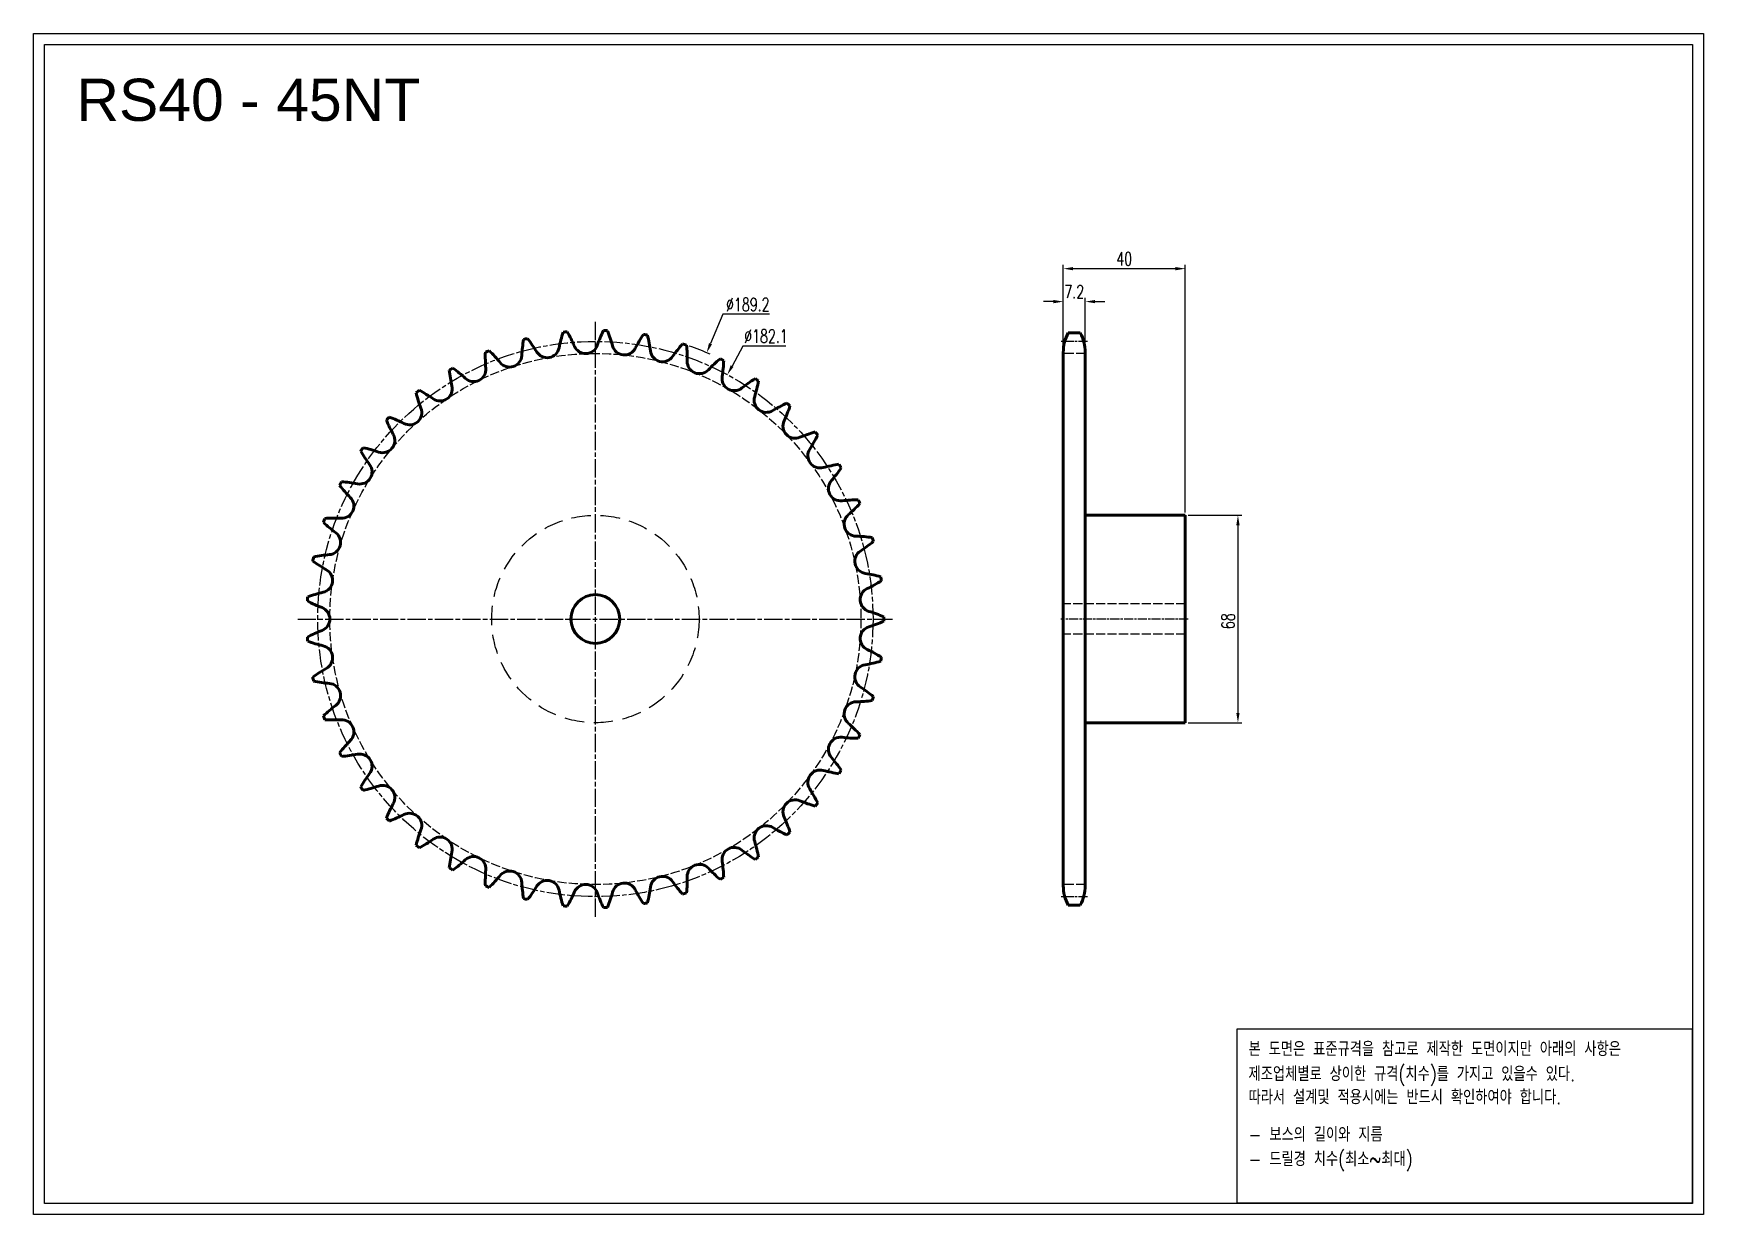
# Model space of a CAD drawing. Header units: millimetres. Extents: x -18653 to -18105, y 2163 to 2550.
import ezdxf

# ---------------------------------------------------------------- set-up
doc = ezdxf.new("R2010")
doc.units = ezdxf.units.MM
for name, pattern in [('AM_ISO02W050', [7.5, 6, -1.5]), ('AM_ISO02W050x2', [3.75, 3, -0.75]), ('AM_ISO08W050', [18, 12, -1.5, 3, -1.5]), ('AM_ISO08W050x2', [9, 6, -0.75, 1.5, -0.75]), ('HIDDEN', [9.525, 6.35, -3.175])]:
    doc.linetypes.add(name, pattern=pattern)
for name, color, linetype, lineweight in [('AM_0N', 7, 'Continuous', 50), ('AM_3N', 6, 'AM_ISO02W050', 25), ('AM_7', 4, 'AM_ISO08W050', 25), ('AM_7N', 4, 'AM_ISO08W050', 25)]:
    doc.layers.add(name, color=color, linetype=linetype, lineweight=lineweight)
doc.layers.add('HL', color=2, linetype='HIDDEN')
doc.layers.add('S-DIM', color=7, linetype='Continuous')
doc.styles.add('HAN', font='ROMANS.shx', dxfattribs={"width": 0.7, "bigfont": 'whgtxt.shx'})
doc.styles.add('HSG', font='SIMPLEX.shx', dxfattribs={"width": 0.7, "bigfont": 'HSG.shx'})
doc.styles.get("Standard").update_dxf_attribs({"font": 'arial.ttf'})
doc.dimstyles.new('APP8', dxfattribs={"dimscale": 1.8, "dimtxt": 2.4, "dimasz": 1.8, "dimexe": 0.7, "dimexo": 0.5, "dimgap": 0.6, "dimtad": 1, "dimtoh": 1, "dimdec": 1, "dimrnd": 0.01, "dimzin": 9, "dimdsep": 46, "dimtxsty": 'HSG', "dimcen": 0, "dimclrd": 1, "dimclre": 1, "dimclrt": 256, "dimazin": 2, "dimtp": 1, "dimtm": 1, "dimtfac": 0.5, "dimtdec": 1, "dimtofl": 0, "dimtmove": 0, "dimatfit": 3, "dimfxl": 0, "dimtvp": 1, "dimtolj": 2, "dimlwd": -1, "dimlwe": -1, "dimarcsym": 0})

# ---------------------------------------------------------------- blocks, each defined once
blk = doc.blocks.new('*D1')
at = {"layer": 'Defpoints', "color": 0, "transparency": 16777216}
for p in [(-18431.78, 2445.29), (-18504.79, 2270.7)]:
    blk.add_point(p, dxfattribs=at)
at = {"layer": 'S-DIM', "color": 1, "transparency": 16777216}
for p, q in [((-18426.51, 2457.89), (-18430.53, 2448.28)), ((-18411.18, 2457.89), (-18426.51, 2457.89))]:
    blk.add_line(p, q, dxfattribs=at)
blk.add_arc((-18468.28, 2358), 94.62, 66.5447, 71.0441, dxfattribs=at)
blk.add_solid([(-18431.03, 2448.49), (-18430.03, 2448.07), (-18431.78, 2445.29)], dxfattribs=at)
at = {"layer": 'S-DIM', "transparency": 16777216, "insert": (-18418.31, 2461.13), "char_height": 4.32, "attachment_point": 5, "style": 'HSG'}
blk.add_mtext('\\A2;∅189.2', dxfattribs=at)
blk = doc.blocks.new('*D2')
at = {"layer": 'Defpoints', "color": 0, "transparency": 16777216}
for p in [(-18425, 2438.08), (-18511.56, 2277.91)]:
    blk.add_point(p, dxfattribs=at)
at = {"layer": 'S-DIM', "color": 1, "transparency": 16777216}
for p, q in [((-18419.91, 2447.5), (-18423.46, 2440.93)), ((-18405.87, 2447.5), (-18419.91, 2447.5))]:
    blk.add_line(p, q, dxfattribs=at)
blk.add_solid([(-18423.94, 2441.19), (-18422.99, 2440.67), (-18425, 2438.08)], dxfattribs=at)
at = {"layer": 'S-DIM', "transparency": 16777216, "insert": (-18412.35, 2450.74), "char_height": 4.32, "attachment_point": 5, "style": 'HSG'}
blk.add_mtext('\\A2;∅182.1', dxfattribs=at)
blk = doc.blocks.new('*D3')
at = {"layer": 'Defpoints', "color": 0, "transparency": 16777216}
for p in [(-18307.66, 2462.06), (-18314.86, 2445.43), (-18307.66, 2445.05)]:
    blk.add_point(p, dxfattribs=at)
at = {"layer": 'S-DIM', "color": 1, "transparency": 16777216}
for p, q in [((-18318.1, 2462.06), (-18321.34, 2462.06)), ((-18314.86, 2446.33), (-18314.86, 2463.32)), ((-18307.66, 2445.95), (-18307.66, 2463.32)), ((-18304.42, 2462.06), (-18301.18, 2462.06))]:
    blk.add_line(p, q, dxfattribs=at)
for points in [[(-18318.1, 2462.6), (-18318.1, 2461.52), (-18314.86, 2462.06)], [(-18304.42, 2462.6), (-18304.42, 2461.52), (-18307.66, 2462.06)]]:
    blk.add_solid(points, dxfattribs=at)
at = {"layer": 'S-DIM', "transparency": 16777216, "insert": (-18311.26, 2465.3), "char_height": 4.32, "attachment_point": 5, "style": 'HSG'}
blk.add_mtext('\\A2;7.2', dxfattribs=at)
blk = doc.blocks.new('*D4')
at = {"layer": 'Defpoints', "color": 0, "transparency": 16777216}
for p in [(-18274.86, 2472.86), (-18314.86, 2445.43), (-18274.86, 2392)]:
    blk.add_point(p, dxfattribs=at)
at = {"layer": 'S-DIM', "color": 1, "transparency": 16777216}
for p, q in [((-18314.86, 2446.33), (-18314.86, 2474.12)), ((-18311.62, 2472.86), (-18278.1, 2472.86)), ((-18274.86, 2392.9), (-18274.86, 2474.12))]:
    blk.add_line(p, q, dxfattribs=at)
for points in [[(-18311.62, 2473.4), (-18311.62, 2472.32), (-18314.86, 2472.86)], [(-18278.1, 2473.4), (-18278.1, 2472.32), (-18274.86, 2472.86)]]:
    blk.add_solid(points, dxfattribs=at)
at = {"layer": 'S-DIM', "transparency": 16777216, "insert": (-18294.86, 2476.1), "char_height": 4.32, "attachment_point": 5, "style": 'HSG'}
blk.add_mtext('\\A2;40', dxfattribs=at)
blk = doc.blocks.new('*D5')
at = {"layer": 'Defpoints', "color": 0, "transparency": 16777216}
for p in [(-18274.86, 2392), (-18274.86, 2324), (-18257.59, 2324)]:
    blk.add_point(p, dxfattribs=at)
at = {"layer": 'S-DIM', "color": 1, "transparency": 16777216}
for p, q in [((-18273.96, 2392), (-18256.33, 2392)), ((-18257.59, 2388.76), (-18257.59, 2327.24)), ((-18273.96, 2324), (-18256.33, 2324))]:
    blk.add_line(p, q, dxfattribs=at)
for points in [[(-18258.13, 2388.76), (-18257.05, 2388.76), (-18257.59, 2392)], [(-18258.13, 2327.24), (-18257.05, 2327.24), (-18257.59, 2324)]]:
    blk.add_solid(points, dxfattribs=at)
at = {"layer": 'S-DIM', "transparency": 16777216, "insert": (-18260.83, 2357.29), "char_height": 4.32, "attachment_point": 5, "rotation": 90, "style": 'HSG'}
blk.add_mtext('\\A2;68', dxfattribs=at)
blk = doc.blocks.new('notice1')
at = {"color": 4}
blk.add_lwpolyline([(-22142.12, 1735.9), (-22053.8, 1735.9), (-22053.8, 1702.07), (-22142.12, 1702.07)], close=True, dxfattribs=at)
at = {"color": 4, "style": 'HAN', "width": 0.8}
for s, p in [('본 도면은 표준규격을 참고로 제작한 도면이지만 아래의 사항은', (-22139.9, 1730.62)), ('제조업체별로 상이한 규격(치수)를 가지고 있을수 있다.', (-22139.9, 1725.78)), ('따라서 설계및 적용시에는 반드시 확인하여야 합니다.', (-22139.9, 1721.28)), ('- 보스의 길이와 지름', (-22139.9, 1714.03)), ('- 드릴경 치수(최소~최대)', (-22139.9, 1709.27))]:
    blk.add_text(s, height=2.7949, dxfattribs=at).set_placement(p)

msp = doc.modelspace()

# ---------------------------------------------------------------- linework, layer by layer
for points in [[(-18652.56, 2549.99), (-18104.9, 2549.99), (-18104.9, 2162.75), (-18652.56, 2162.75)], [(-18648.87, 2546.3), (-18108.59, 2546.3), (-18108.59, 2166.44), (-18648.87, 2166.44)]]:
    msp.add_lwpolyline(points, close=True)
at = {"layer": 'AM_0N'}
for p, q in [((-18313.25, 2451.83), (-18309.28, 2451.83)), ((-18314.86, 2445.43), (-18314.86, 2270.56)), ((-18307.66, 2445.43), (-18307.66, 2270.56)), ((-18307.66, 2392), (-18274.86, 2392)), ((-18274.86, 2392), (-18274.86, 2324)), ((-18307.66, 2324), (-18274.86, 2324)), ((-18313.25, 2264.16), (-18309.28, 2264.16))]:
    msp.add_line(p, q, dxfattribs=at)
msp.add_circle((-18468.28, 2358), 8, dxfattribs=at)
for centre, radius, start, end in [((-18447.64, 2442.05), 44.84, 170.2602, 177), ((-18468.28, 2358), 94.62, 103.5891, 104.4109), ((-18525.97, 2422.52), 44.84, 31, 37.7398), ((-18436.14, 2438.36), 44.84, 162.2602, 169), ((-18468.28, 2358), 94.62, 95.5891, 96.4109), ((-18516.43, 2429.92), 44.84, 23, 29.7398), ((-18425.27, 2433.11), 44.84, 154.2602, 161), ((-18468.28, 2358), 94.62, 87.5891, 88.4109), ((-18505.95, 2435.92), 44.84, 15, 21.7398), ((-18415.24, 2426.39), 44.84, 146.2602, 153), ((-18468.28, 2358), 94.62, 79.5891, 80.4109), ((-18494.74, 2440.41), 44.84, 7, 13.7398), ((-18406.23, 2418.34), 44.84, 138.2602, 145), ((-18468.28, 2358), 94.62, 71.5891, 72.4109), ((-18301.36, 2445.43), 13.5, 151.7009, 180), ((-18321.16, 2445.43), 13.5, 0, 28.2991), ((-18459.54, 2444.11), 44.84, 178.2602, 185), ((-18468.28, 2358), 94.62, 111.5891, 112.4109), ((-18534.39, 2413.87), 44.84, 39, 45.7398), ((-18496.43, 2444.61), 4.01, 219, 357), ((-18484.1, 2447.68), 4.01, 211, 349), ((-18471.46, 2449.01), 4.01, 203, 341), ((-18458.76, 2448.57), 4.01, 195, 333), ((-18446.25, 2446.36), 4.01, 187, 325), ((-18483.01, 2443.29), 44.84, 359, 5.7398), ((-18398.44, 2409.12), 44.84, 130.2602, 137), ((-18468.28, 2358), 94.62, 63.5891, 64.4109), ((-18471, 2444.51), 44.84, 351, 357.7398), ((-18468.28, 2358), 94.62, 119.5891, 120.4109), ((-18471.61, 2444.49), 44.84, 186.2602, 193), ((-18541.52, 2404.12), 44.84, 47, 53.7398), ((-18508.21, 2439.85), 4.01, 227, 5), ((-18434.17, 2442.44), 4.01, 179, 317), ((-18422.75, 2436.87), 4.01, 171, 309), ((-18468.28, 2358), 94.62, 127.5891, 128.4109), ((-18483.61, 2443.18), 44.84, 194.2602, 201), ((-18547.23, 2393.48), 44.84, 55, 61.7398), ((-18519.21, 2433.5), 4.01, 235, 13), ((-18392, 2398.9), 44.84, 122.2602, 129), ((-18458.93, 2444.04), 44.84, 343, 349.7398), ((-18468.28, 2358), 94.62, 55.5891, 56.4109), ((-18529.22, 2425.68), 4.01, 243, 21), ((-18412.21, 2429.76), 4.01, 163, 301), ((-18387.05, 2387.89), 44.84, 114.2602, 121), ((-18447.05, 2441.91), 44.84, 335, 341.7398), ((-18468.28, 2358), 94.62, 47.5891, 48.4109), ((-18468.28, 2358), 94.62, 135.5891, 136.4109), ((-18495.32, 2440.22), 44.84, 202.2602, 209), ((-18551.4, 2382.15), 44.84, 63, 69.7398), ((-18402.77, 2421.26), 4.01, 155, 293), ((-18538.05, 2416.54), 4.01, 251, 29), ((-18383.68, 2376.29), 44.84, 106.2602, 113), ((-18435.58, 2438.13), 44.84, 327, 333.7398), ((-18468.28, 2358), 94.62, 39.5891, 40.4109), ((-18468.28, 2358), 94.62, 143.5891, 144.4109), ((-18506.5, 2435.66), 44.84, 210.2602, 217), ((-18553.95, 2370.34), 44.84, 71, 77.7398), ((-18394.61, 2411.53), 4.01, 147, 285), ((-18545.52, 2406.26), 4.01, 259, 37), ((-18381.96, 2364.34), 44.84, 98.2602, 105), ((-18424.74, 2432.8), 44.84, 319, 325.7398), ((-18468.28, 2358), 94.62, 31.5891, 32.4109), ((-18468.28, 2358), 94.62, 151.5891, 152.4109), ((-18516.94, 2429.58), 44.84, 218.2602, 225), ((-18554.84, 2358.3), 44.84, 79, 85.7398), ((-18387.87, 2400.75), 4.01, 139, 277), ((-18551.48, 2395.04), 4.01, 267, 45), ((-18381.92, 2352.26), 44.84, 90.2602, 97), ((-18414.76, 2426.01), 44.84, 311, 317.7398), ((-18468.28, 2358), 94.62, 23.5891, 24.4109), ((-18468.28, 2358), 94.62, 159.5891, 160.4109), ((-18526.43, 2422.11), 44.84, 226.2602, 233), ((-18554.04, 2346.25), 44.84, 87, 93.7398), ((-18382.71, 2389.14), 4.01, 131, 269), ((-18555.83, 2383.1), 4.01, 275, 53), ((-18383.56, 2340.3), 44.84, 82.2602, 89), ((-18405.81, 2417.9), 44.84, 303, 309.7398), ((-18468.28, 2358), 94.62, 15.5891, 16.4109), ((-18468.28, 2358), 94.62, 167.5891, 168.4109), ((-18534.78, 2413.4), 44.84, 234.2602, 241), ((-18551.57, 2334.43), 44.84, 95, 101.7398), ((-18379.2, 2376.93), 4.01, 123, 261), ((-18558.47, 2370.67), 4.01, 283, 61), ((-18386.85, 2328.68), 44.84, 74.2602, 81), ((-18468.28, 2358), 94.62, 7.5891, 8.4109), ((-18547.48, 2323.07), 44.84, 103, 109.7398), ((-18377.43, 2364.35), 4.01, 115, 253), ((-18398.08, 2408.63), 44.84, 295, 301.7398), ((-18468.28, 2358), 94.62, 175.5891, 176.4109), ((-18541.85, 2403.6), 44.84, 242.2602, 249), ((-18559.35, 2358), 4.01, 291, 69), ((-18391.72, 2317.63), 44.84, 66.2602, 73), ((-18377.43, 2351.64), 4.01, 107, 245), ((-18391.72, 2398.36), 44.84, 287, 293.7398), ((-18468.28, 2358), 94.62, 359.5891, 0.4109), ((-18541.85, 2312.39), 44.84, 111, 117.7398), ((-18468.28, 2358), 94.62, 183.5891, 184.4109), ((-18547.48, 2392.92), 44.84, 250.2602, 257), ((-18558.47, 2345.32), 4.01, 299, 77), ((-18386.85, 2387.31), 44.84, 279, 285.7398), ((-18398.08, 2307.37), 44.84, 58.2602, 65), ((-18468.28, 2358), 94.62, 351.5891, 352.4109), ((-18534.78, 2302.59), 44.84, 119, 125.7398), ((-18468.28, 2358), 94.62, 191.5891, 192.4109), ((-18379.2, 2339.06), 4.01, 99, 237), ((-18551.57, 2381.56), 44.84, 258.2602, 265), ((-18555.83, 2332.89), 4.01, 307, 85), ((-18405.81, 2298.09), 44.84, 50.2602, 57), ((-18526.43, 2293.88), 44.84, 127, 133.7398), ((-18382.71, 2326.85), 4.01, 91, 229), ((-18383.56, 2375.69), 44.84, 271, 277.7398), ((-18468.28, 2358), 94.62, 343.5891, 344.4109), ((-18468.28, 2358), 94.62, 199.5891, 200.4109), ((-18554.04, 2369.74), 44.84, 266.2602, 273), ((-18551.48, 2320.96), 4.01, 315, 93), ((-18414.76, 2289.98), 44.84, 42.2602, 49), ((-18516.94, 2286.41), 44.84, 135, 141.7398), ((-18387.87, 2315.24), 4.01, 83, 221), ((-18381.92, 2363.73), 44.84, 263, 269.7398), ((-18468.28, 2358), 94.62, 335.5891, 336.4109), ((-18468.28, 2358), 94.62, 207.5891, 208.4109), ((-18554.84, 2357.69), 44.84, 274.2602, 281), ((-18545.52, 2309.74), 4.01, 323, 101), ((-18424.74, 2283.19), 44.84, 34.2602, 41), ((-18506.5, 2280.34), 44.84, 143, 149.7398), ((-18394.61, 2304.47), 4.01, 75, 213), ((-18381.96, 2351.66), 44.84, 255, 261.7398), ((-18468.28, 2358), 94.62, 327.5891, 328.4109), ((-18468.28, 2358), 94.62, 215.5891, 216.4109), ((-18553.95, 2345.65), 44.84, 282.2602, 289), ((-18538.05, 2299.46), 4.01, 331, 109), ((-18435.58, 2277.86), 44.84, 26.2602, 33), ((-18495.32, 2275.77), 44.84, 151, 157.7398), ((-18402.77, 2294.73), 4.01, 67, 205), ((-18383.68, 2339.7), 44.84, 247, 253.7398), ((-18468.28, 2358), 94.62, 319.5891, 320.4109), ((-18468.28, 2358), 94.62, 223.5891, 224.4109), ((-18551.4, 2333.85), 44.84, 290.2602, 297), ((-18529.22, 2290.32), 4.01, 339, 117), ((-18412.21, 2286.23), 4.01, 59, 197), ((-18387.05, 2328.11), 44.84, 239, 245.7398), ((-18447.05, 2274.09), 44.84, 18.2602, 25), ((-18483.61, 2272.81), 44.84, 159, 165.7398), ((-18468.28, 2358), 94.62, 231.5891, 232.4109), ((-18547.23, 2322.51), 44.84, 298.2602, 305), ((-18519.21, 2282.5), 4.01, 347, 125), ((-18458.93, 2271.95), 44.84, 10.2602, 17), ((-18468.28, 2358), 94.62, 311.5891, 312.4109), ((-18471.61, 2271.51), 44.84, 167, 173.7398), ((-18541.52, 2311.87), 44.84, 306.2602, 313), ((-18508.21, 2276.14), 4.01, 355, 133), ((-18422.75, 2279.13), 4.01, 51, 189), ((-18471, 2271.49), 44.84, 2.2602, 9), ((-18392, 2317.09), 44.84, 231, 237.7398), ((-18468.28, 2358), 94.62, 303.5891, 304.4109), ((-18468.28, 2358), 94.62, 239.5891, 240.4109), ((-18459.54, 2271.89), 44.84, 175, 181.7398), ((-18534.39, 2302.13), 44.84, 314.2602, 321), ((-18496.43, 2271.38), 4.01, 3, 141), ((-18446.25, 2269.63), 4.01, 35, 173), ((-18483.01, 2272.71), 44.84, 354.2602, 1), ((-18434.17, 2273.56), 4.01, 43, 181), ((-18398.44, 2306.88), 44.84, 223, 229.7398), ((-18468.28, 2358), 94.62, 295.5891, 296.4109), ((-18468.28, 2358), 94.62, 247.5891, 248.4109), ((-18447.64, 2273.94), 44.84, 183, 189.7398), ((-18525.97, 2293.47), 44.84, 322.2602, 329), ((-18484.1, 2268.31), 4.01, 11, 149), ((-18436.14, 2277.63), 44.84, 191, 197.7398), ((-18516.43, 2286.07), 44.84, 330.2602, 337), ((-18471.46, 2266.98), 4.01, 19, 157), ((-18425.27, 2282.89), 44.84, 199, 205.7398), ((-18505.95, 2280.07), 44.84, 338.2602, 345), ((-18458.76, 2267.43), 4.01, 27, 165), ((-18415.24, 2289.6), 44.84, 207, 213.7398), ((-18494.74, 2275.59), 44.84, 346.2602, 353), ((-18406.23, 2297.65), 44.84, 215, 221.7398), ((-18468.28, 2358), 94.62, 287.5891, 288.4109), ((-18301.36, 2270.56), 13.5, 180, 208.2991), ((-18321.16, 2270.56), 13.5, 331.7009, 0), ((-18468.28, 2358), 94.62, 255.5891, 256.4109), ((-18468.28, 2358), 94.62, 263.5891, 264.4109), ((-18468.28, 2358), 94.62, 271.5891, 272.4109), ((-18468.28, 2358), 94.62, 279.5891, 280.4109)]:
    msp.add_arc(centre, radius, start, end, dxfattribs=at)
at = {"layer": 'AM_3N', "linetype": 'AM_ISO02W050x2'}
for p, q in [((-18307.66, 2445.05), (-18314.86, 2445.05)), ((-18307.66, 2270.94), (-18314.86, 2270.94))]:
    msp.add_line(p, q, dxfattribs=at)
at = {"layer": 'AM_3N', "color": 2, "linetype": 'AM_ISO02W050x2'}
for p, q in [((-18274.86, 2363), (-18314.86, 2363)), ((-18274.86, 2353), (-18314.86, 2353))]:
    msp.add_line(p, q, dxfattribs=at)
at = {"layer": 'AM_3N', "linetype": 'AM_ISO02W050x2'}
msp.add_circle((-18468.28, 2358), 87.06, dxfattribs=at)
at = {"layer": 'AM_7', "linetype": 'AM_ISO08W050x2'}
msp.add_circle((-18468.28, 2358), 91.03, dxfattribs=at)
at = {"layer": 'AM_7N', "linetype": 'AM_ISO08W050x2'}
for p, q in [((-18468.28, 2260.38), (-18468.28, 2455.62)), ((-18565.9, 2358), (-18370.66, 2358))]:
    msp.add_line(p, q, dxfattribs=at)
at = {"layer": 'AM_7N', "linetype": 'AM_ISO08W050x2', "ltscale": 0.5}
for p, q in [((-18306.9, 2449.03), (-18315.63, 2449.03)), ((-18273.93, 2358), (-18315.63, 2358)), ((-18306.9, 2266.97), (-18315.63, 2266.97))]:
    msp.add_line(p, q, dxfattribs=at)
at = {"layer": 'HL'}
msp.add_circle((-18468.28, 2358), 34, dxfattribs=at)

# ---------------------------------------------------------------- block references
at = {"xscale": 1.69, "yscale": 1.69, "zscale": 1.69}
msp.add_blockref('notice1', (19162.33, -710.05), dxfattribs=at)

# ---------------------------------------------------------------- texts
msp.add_text('RS40 - 45NT', height=13.8298).set_placement((-18638.45, 2521.31))

# ---------------------------------------------------------------- dimensions: what is measured, and where the dimension line sits
at = {"layer": 'S-DIM'}
dim = msp.add_linear_dim(base=(-18274.86, 2472.86), p1=(-18314.86, 2445.43), p2=(-18274.86, 2392), dimstyle='APP8', dxfattribs=at)
dim.commit()
dim.dimension.update_dxf_attribs({"geometry": '*D4', "text_midpoint": (-18294.86, 2476.1)})
dim = msp.add_linear_dim(base=(-18307.66, 2462.06), p1=(-18314.86, 2445.43), p2=(-18307.66, 2445.05), dimstyle='APP8', dxfattribs=at)
dim.commit()
dim.dimension.update_dxf_attribs({"geometry": '*D3', "text_midpoint": (-18311.26, 2462.06), "dimtype": 128})
at = {"layer": 'S-DIM', "color": 3}
for p1, p2, picture, middle in [((-18504.79, 2270.7), (-18431.78, 2445.29), '*D1', (-18418.31, 2457.89)), ((-18511.56, 2277.91), (-18425, 2438.08), '*D2', (-18412.35, 2447.5))]:
    dim = msp.add_diameter_dim_2p(p1=p1, p2=p2, dimstyle='APP8', dxfattribs=at)
    dim.commit()
    dim.dimension.update_dxf_attribs({"geometry": picture, "text_midpoint": middle, "dimtype": 131})
at = {"layer": 'S-DIM'}
dim = msp.add_linear_dim(base=(-18257.59, 2324), p1=(-18274.86, 2392), p2=(-18274.86, 2324), angle=90, dimstyle='APP8', dxfattribs=at)
dim.commit()
dim.dimension.update_dxf_attribs({"geometry": '*D5', "text_midpoint": (-18257.59, 2357.29), "dimtype": 128})

doc.saveas('drawing.dxf')
